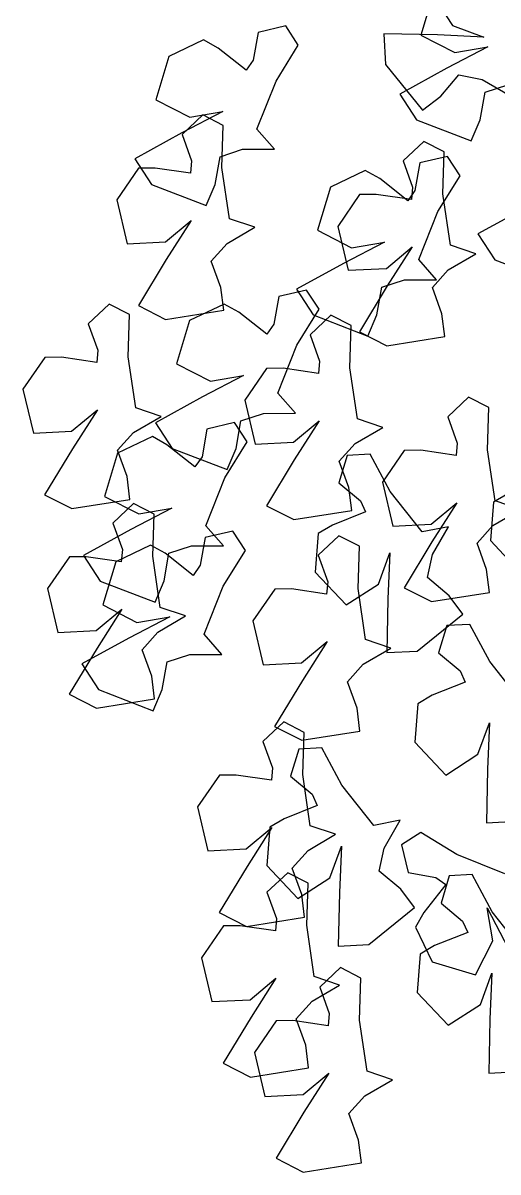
# Model space of a CAD drawing. Header units: millimetres. Extents: x 441156 to 441876, y 4514765 to 4515211.
# Drawn here: x 441573.07 to 441573.862, y 4514834.794 to 4514836.711 of the extents above; entities that cross this region are included whole.
import ezdxf

# ---------------------------------------------------------------- set-up
doc = ezdxf.new("R2010")
doc.units = ezdxf.units.MM
doc.layers.add('01_piscinas', color=254, linetype='Continuous')

msp = doc.modelspace()

# ---------------------------------------------------------------- linework, layer by layer
at = {"layer": '01_piscinas'}
for p, q in [((441573.75474933, 4514836.76305686, 0.00000053), (441573.73307171, 4514836.69099932, 0.00000053)), ((441573.75102403, 4514836.76087072, 0.00000053), (441573.78569144, 4514836.70710219, 0.00000053)), ((441573.78569144, 4514836.70710219, 0.00000053), (441573.83804513, 4514836.68780865, 0.00000053)), ((441573.46167406, 4514836.69540465, 0.00000053), (441573.45353255, 4514836.64930944, 0.00000053)), ((441573.50794498, 4514836.70620369, 0.00000053), (441573.46167406, 4514836.69540465, 0.00000053)), ((441573.52875055, 4514836.67417579, 0.00000053), (441573.50794498, 4514836.70620369, 0.00000053)), ((441573.67140084, 4514836.69315222, 0.00000053), (441573.67408295, 4514836.64211224, 0.00000053)), ((441573.76113441, 4514836.69126299, 0.00000053), (441573.67140084, 4514836.69315222, 0.00000053)), ((441573.73307171, 4514836.69099932, 0.00000053), (441573.78997883, 4514836.66176811, 0.00000053)), ((441573.83804513, 4514836.68780865, 0.00000053), (441573.76113441, 4514836.69126299, 0.00000053)), ((441573.37073911, 4514836.68290432, 0.00000053), (441573.31272765, 4514836.65520736, 0.00000053)), ((441573.39498284, 4514836.66924075, 0.00000053), (441573.37073911, 4514836.68290432, 0.00000053)), ((441573.44160332, 4514836.63244485, 0.00000053), (441573.39498284, 4514836.66924075, 0.00000053)), ((441573.49169766, 4514836.61421544, 0.00000053), (441573.52875055, 4514836.67417579, 0.00000053)), ((441573.84496522, 4514836.67123626, 0.00000053), (441573.77663141, 4514836.63577245, 0.00000053)), ((441573.78997883, 4514836.66176811, 0.00000053), (441573.84496522, 4514836.67123626, 0.00000053)), ((441573.31272765, 4514836.65520736, 0.00000053), (441573.29105003, 4514836.58314982, 0.00000053)), ((441573.45353255, 4514836.64930944, 0.00000053), (441573.44160332, 4514836.63244485, 0.00000053)), ((441573.67408295, 4514836.64211224, 0.00000053), (441573.7357371, 4514836.56595396, 0.00000053)), ((441573.77663141, 4514836.63577245, 0.00000053), (441573.69797525, 4514836.59254178, 0.00000053)), ((441573.45985067, 4514836.53415554, 0.00000053), (441573.49169766, 4514836.61421544, 0.00000053)), ((441573.76636661, 4514836.58902582, 0.00000053), (441573.79646497, 4514836.62487468, 0.00000053)), ((441573.79646497, 4514836.62487468, 0.00000053), (441573.83518591, 4514836.61675901, 0.00000053)), ((441573.83518591, 4514836.61675901, 0.00000053), (441573.88146712, 4514836.59023281, 0.00000053)), ((441573.69797525, 4514836.59254178, 0.00000053), (441573.72581801, 4514836.54968092, 0.00000053)), ((441573.83228122, 4514836.54984856, 0.00000053), (441573.84042273, 4514836.59594377, 0.00000053)), ((441573.84042273, 4514836.59594377, 0.00000053), (441573.87801388, 4514836.60827586, 0.00000053)), ((441573.29105003, 4514836.58314982, 0.00000053), (441573.34795715, 4514836.55391861, 0.00000053)), ((441573.7357371, 4514836.56595396, 0.00000053), (441573.76636661, 4514836.58902582, 0.00000053)), ((441573.40294354, 4514836.56338676, 0.00000053), (441573.33460974, 4514836.52792295, 0.00000053)), ((441573.36951873, 4514836.55769711, 0.00000053), (441573.33484646, 4514836.52520941, 0.00000053)), ((441573.34795715, 4514836.55391861, 0.00000053), (441573.40294354, 4514836.56338676, 0.00000053)), ((441573.40355083, 4514836.54036293, 0.00000053), (441573.36951873, 4514836.55769711, 0.00000053)), ((441573.40144226, 4514836.46990929, 0.00000053), (441573.40355083, 4514836.54036293, 0.00000053)), ((441573.48933601, 4514836.5005946, 0.00000053), (441573.45985067, 4514836.53415554, 0.00000053)), ((441573.72581801, 4514836.54968092, 0.00000053), (441573.81729122, 4514836.51455299, 0.00000053)), ((441573.81729122, 4514836.51455299, 0.00000053), (441573.83228122, 4514836.54984856, 0.00000053)), ((441573.33460974, 4514836.52792295, 0.00000053), (441573.25595358, 4514836.48469228, 0.00000053)), ((441573.33484646, 4514836.52520941, 0.00000053), (441573.3508433, 4514836.48121904, 0.00000053)), ((441573.39840106, 4514836.48809427, 0.00000053), (441573.43599221, 4514836.50042635, 0.00000053)), ((441573.43599221, 4514836.50042635, 0.00000053), (441573.48933601, 4514836.5005946, 0.00000053)), ((441573.73815359, 4514836.51368919, 0.00000053), (441573.70348132, 4514836.4812015, 0.00000053)), ((441573.7721857, 4514836.49635501, 0.00000053), (441573.73815359, 4514836.51368919, 0.00000053)), ((441573.77007712, 4514836.42590138, 0.00000053), (441573.7721857, 4514836.49635501, 0.00000053)), ((441573.25595358, 4514836.48469228, 0.00000053), (441573.28379634, 4514836.44183142, 0.00000053)), ((441573.3508433, 4514836.48121904, 0.00000053), (441573.34894459, 4514836.46064925, 0.00000053)), ((441573.39025955, 4514836.44199906, 0.00000053), (441573.39840106, 4514836.48809427, 0.00000053)), ((441573.70348132, 4514836.4812015, 0.00000053), (441573.71947817, 4514836.43721112, 0.00000053)), ((441573.73141167, 4514836.47763678, 0.00000053), (441573.72327016, 4514836.43154158, 0.00000053)), ((441573.77768259, 4514836.48843582, 0.00000053), (441573.73141167, 4514836.47763678, 0.00000053)), ((441573.79848817, 4514836.45640793, 0.00000053), (441573.77768259, 4514836.48843582, 0.00000053)), ((441573.26234464, 4514836.46891633, 0.00000053), (441573.22595373, 4514836.41592433, 0.00000053)), ((441573.29017212, 4514836.4692052, 0.00000053), (441573.26234464, 4514836.46891633, 0.00000053)), ((441573.34894459, 4514836.46064925, 0.00000053), (441573.29017212, 4514836.4692052, 0.00000053)), ((441573.41389191, 4514836.3846519, 0.00000053), (441573.40144226, 4514836.46990929, 0.00000053)), ((441573.64047672, 4514836.46513645, 0.00000053), (441573.58246526, 4514836.4374395, 0.00000053)), ((441573.66472045, 4514836.45147288, 0.00000053), (441573.64047672, 4514836.46513645, 0.00000053)), ((441573.28379634, 4514836.44183142, 0.00000053), (441573.37526954, 4514836.40670349, 0.00000053)), ((441573.37526954, 4514836.40670349, 0.00000053), (441573.39025955, 4514836.44199906, 0.00000053)), ((441573.71134093, 4514836.41467698, 0.00000053), (441573.66472045, 4514836.45147288, 0.00000053)), ((441573.76143527, 4514836.39644757, 0.00000053), (441573.79848817, 4514836.45640793, 0.00000053)), ((441573.58246526, 4514836.4374395, 0.00000053), (441573.56078764, 4514836.36538196, 0.00000053)), ((441573.63097951, 4514836.42490842, 0.00000053), (441573.59458859, 4514836.37191642, 0.00000053)), ((441573.65880698, 4514836.42519728, 0.00000053), (441573.63097951, 4514836.42490842, 0.00000053)), ((441573.71757945, 4514836.41664134, 0.00000053), (441573.65880698, 4514836.42519728, 0.00000053)), ((441573.72327016, 4514836.43154158, 0.00000053), (441573.71134093, 4514836.41467698, 0.00000053)), ((441573.71947817, 4514836.43721112, 0.00000053), (441573.71757945, 4514836.41664134, 0.00000053)), ((441573.78252677, 4514836.34064398, 0.00000053), (441573.77007712, 4514836.42590138, 0.00000053)), ((441573.22595373, 4514836.41592433, 0.00000053), (441573.24320913, 4514836.34268187, 0.00000053)), ((441573.90705868, 4514836.4024059, 0.00000053), (441573.82840252, 4514836.35917522, 0.00000053)), ((441573.30710775, 4514836.34582045, 0.00000053), (441573.34999328, 4514836.38151331, 0.00000053)), ((441573.34999328, 4514836.38151331, 0.00000053), (441573.30854638, 4514836.31663384, 0.00000053)), ((441573.45620744, 4514836.37032994, 0.00000053), (441573.41389191, 4514836.3846519, 0.00000053)), ((441573.72958828, 4514836.31638768, 0.00000053), (441573.76143527, 4514836.39644757, 0.00000053)), ((441573.41009447, 4514836.34351233, 0.00000053), (441573.45620744, 4514836.37032994, 0.00000053)), ((441573.56078764, 4514836.36538196, 0.00000053), (441573.61769477, 4514836.33615074, 0.00000053)), ((441573.59458859, 4514836.37191642, 0.00000053), (441573.61184399, 4514836.29867395, 0.00000053)), ((441573.24320913, 4514836.34268187, 0.00000053), (441573.30710775, 4514836.34582045, 0.00000053)), ((441573.38370562, 4514836.31403685, 0.00000053), (441573.41009447, 4514836.34351233, 0.00000053)), ((441573.67268116, 4514836.34561889, 0.00000053), (441573.60434735, 4514836.31015508, 0.00000053)), ((441573.61769477, 4514836.33615074, 0.00000053), (441573.67268116, 4514836.34561889, 0.00000053)), ((441573.82840252, 4514836.35917522, 0.00000053), (441573.85624528, 4514836.31631437, 0.00000053)), ((441573.67574261, 4514836.30181254, 0.00000053), (441573.71862815, 4514836.33750539, 0.00000053)), ((441573.71862815, 4514836.33750539, 0.00000053), (441573.67718124, 4514836.27262593, 0.00000053)), ((441573.77872933, 4514836.29950441, 0.00000053), (441573.8248423, 4514836.32632202, 0.00000053)), ((441573.8248423, 4514836.32632202, 0.00000053), (441573.78252677, 4514836.34064398, 0.00000053)), ((441573.30854638, 4514836.31663384, 0.00000053), (441573.26204348, 4514836.2398669, 0.00000053)), ((441573.39970247, 4514836.27004648, 0.00000053), (441573.38370562, 4514836.31403685, 0.00000053)), ((441573.60434735, 4514836.31015508, 0.00000053), (441573.52569119, 4514836.26692441, 0.00000053)), ((441573.75907362, 4514836.28282673, 0.00000053), (441573.72958828, 4514836.31638768, 0.00000053)), ((441573.85624528, 4514836.31631437, 0.00000053), (441573.94771849, 4514836.28118644, 0.00000053)), ((441573.61184399, 4514836.29867395, 0.00000053), (441573.67574261, 4514836.30181254, 0.00000053)), ((441573.75234049, 4514836.27002894, 0.00000053), (441573.77872933, 4514836.29950441, 0.00000053)), ((441573.40436853, 4514836.23198461, 0.00000053), (441573.39970247, 4514836.27004648, 0.00000053)), ((441573.54257313, 4514836.26564254, 0.00000053), (441573.49630222, 4514836.2548435, 0.00000053)), ((441573.52569119, 4514836.26692441, 0.00000053), (441573.55353395, 4514836.22406355, 0.00000053)), ((441573.56337871, 4514836.23361464, 0.00000053), (441573.54257313, 4514836.26564254, 0.00000053)), ((441573.67718124, 4514836.27262593, 0.00000053), (441573.63067834, 4514836.19585899, 0.00000053)), ((441573.65999716, 4514836.22423119, 0.00000053), (441573.66813867, 4514836.2703264, 0.00000053)), ((441573.66813867, 4514836.2703264, 0.00000053), (441573.70572982, 4514836.28265849, 0.00000053)), ((441573.70572982, 4514836.28265849, 0.00000053), (441573.75907362, 4514836.28282673, 0.00000053)), ((441573.76833733, 4514836.22603856, 0.00000053), (441573.75234049, 4514836.27002894, 0.00000053)), ((441573.49630222, 4514836.2548435, 0.00000053), (441573.4881607, 4514836.20874829, 0.00000053)), ((441573.2132302, 4514836.24200924, 0.00000053), (441573.17855793, 4514836.20952155, 0.00000053)), ((441573.24726231, 4514836.22467506, 0.00000053), (441573.2132302, 4514836.24200924, 0.00000053)), ((441573.26204348, 4514836.2398669, 0.00000053), (441573.30758645, 4514836.21666969, 0.00000053)), ((441573.30758645, 4514836.21666969, 0.00000053), (441573.40436853, 4514836.23198461, 0.00000053)), ((441573.40536726, 4514836.24234317, 0.00000053), (441573.34735581, 4514836.21464622, 0.00000053)), ((441573.429611, 4514836.2286796, 0.00000053), (441573.40536726, 4514836.24234317, 0.00000053)), ((441573.47623147, 4514836.1918837, 0.00000053), (441573.429611, 4514836.2286796, 0.00000053)), ((441573.52632582, 4514836.1736543, 0.00000053), (441573.56337871, 4514836.23361464, 0.00000053)), ((441573.17855793, 4514836.20952155, 0.00000053), (441573.19455478, 4514836.16553117, 0.00000053)), ((441573.24515373, 4514836.15422143, 0.00000053), (441573.24726231, 4514836.22467506, 0.00000053)), ((441573.34735581, 4514836.21464622, 0.00000053), (441573.32567819, 4514836.14258867, 0.00000053)), ((441573.4881607, 4514836.20874829, 0.00000053), (441573.47623147, 4514836.1918837, 0.00000053)), ((441573.58300637, 4514836.22368165, 0.00000053), (441573.5483341, 4514836.19119395, 0.00000053)), ((441573.55353395, 4514836.22406355, 0.00000053), (441573.64500716, 4514836.18893562, 0.00000053)), ((441573.61703848, 4514836.20634747, 0.00000053), (441573.58300637, 4514836.22368165, 0.00000053)), ((441573.64500716, 4514836.18893562, 0.00000053), (441573.65999716, 4514836.22423119, 0.00000053)), ((441573.77300339, 4514836.1879767, 0.00000053), (441573.76833733, 4514836.22603856, 0.00000053)), ((441573.5483341, 4514836.19119395, 0.00000053), (441573.56433095, 4514836.14720357, 0.00000053)), ((441573.6149299, 4514836.13589383, 0.00000053), (441573.61703848, 4514836.20634747, 0.00000053)), ((441573.63067834, 4514836.19585899, 0.00000053), (441573.67622131, 4514836.17266178, 0.00000053)), ((441573.49447883, 4514836.0935944, 0.00000053), (441573.52632582, 4514836.1736543, 0.00000053)), ((441573.67622131, 4514836.17266178, 0.00000053), (441573.77300339, 4514836.1879767, 0.00000053)), ((441573.10605612, 4514836.15322847, 0.00000053), (441573.0696652, 4514836.10023647, 0.00000053)), ((441573.13388359, 4514836.15351733, 0.00000053), (441573.10605612, 4514836.15322847, 0.00000053)), ((441573.19265606, 4514836.14496139, 0.00000053), (441573.13388359, 4514836.15351733, 0.00000053)), ((441573.19455478, 4514836.16553117, 0.00000053), (441573.19265606, 4514836.14496139, 0.00000053)), ((441573.25760338, 4514836.06896403, 0.00000053), (441573.24515373, 4514836.15422143, 0.00000053)), ((441573.32567819, 4514836.14258867, 0.00000053), (441573.38258531, 4514836.11335746, 0.00000053)), ((441573.47583229, 4514836.13490087, 0.00000053), (441573.43944137, 4514836.08190888, 0.00000053)), ((441573.50365976, 4514836.13518974, 0.00000053), (441573.47583229, 4514836.13490087, 0.00000053)), ((441573.56243223, 4514836.12663379, 0.00000053), (441573.50365976, 4514836.13518974, 0.00000053)), ((441573.56433095, 4514836.14720357, 0.00000053), (441573.56243223, 4514836.12663379, 0.00000053)), ((441573.62737955, 4514836.05063643, 0.00000053), (441573.6149299, 4514836.13589383, 0.00000053)), ((441573.4375717, 4514836.12282561, 0.00000053), (441573.36923789, 4514836.0873618, 0.00000053)), ((441573.38258531, 4514836.11335746, 0.00000053), (441573.4375717, 4514836.12282561, 0.00000053)), ((441573.0696652, 4514836.10023647, 0.00000053), (441573.0869206, 4514836.026994, 0.00000053)), ((441573.52396417, 4514836.06003345, 0.00000053), (441573.49447883, 4514836.0935944, 0.00000053)), ((441573.36923789, 4514836.0873618, 0.00000053), (441573.29058173, 4514836.04413113, 0.00000053)), ((441573.43944137, 4514836.08190888, 0.00000053), (441573.45669677, 4514836.00866641, 0.00000053)), ((441573.81264298, 4514836.08679392, 0.00000053), (441573.77797071, 4514836.05430622, 0.00000053)), ((441573.84667509, 4514836.06945974, 0.00000053), (441573.81264298, 4514836.08679392, 0.00000053)), ((441573.15081922, 4514836.03013259, 0.00000053), (441573.19370476, 4514836.06582544, 0.00000053)), ((441573.19370476, 4514836.06582544, 0.00000053), (441573.15225785, 4514836.00094598, 0.00000053)), ((441573.29991891, 4514836.05464207, 0.00000053), (441573.25760338, 4514836.06896403, 0.00000053)), ((441573.43302922, 4514836.04753312, 0.00000053), (441573.47062037, 4514836.05986521, 0.00000053)), ((441573.47062037, 4514836.05986521, 0.00000053), (441573.52396417, 4514836.06003345, 0.00000053)), ((441573.84456651, 4514835.99900611, 0.00000053), (441573.84667509, 4514836.06945974, 0.00000053)), ((441573.25380594, 4514836.02782447, 0.00000053), (441573.29991891, 4514836.05464207, 0.00000053)), ((441573.29058173, 4514836.04413113, 0.00000053), (441573.31842449, 4514836.00127027, 0.00000053)), ((441573.42260265, 4514836.04451839, 0.00000053), (441573.37633174, 4514836.03371935, 0.00000053)), ((441573.44340823, 4514836.01249049, 0.00000053), (441573.42260265, 4514836.04451839, 0.00000053)), ((441573.4248877, 4514836.00143791, 0.00000053), (441573.43302922, 4514836.04753312, 0.00000053)), ((441573.52059539, 4514836.01180499, 0.00000053), (441573.56348093, 4514836.04749785, 0.00000053)), ((441573.56348093, 4514836.04749785, 0.00000053), (441573.52203402, 4514835.98261838, 0.00000053)), ((441573.62358211, 4514836.00949687, 0.00000053), (441573.66969508, 4514836.03631447, 0.00000053)), ((441573.66969508, 4514836.03631447, 0.00000053), (441573.62737955, 4514836.05063643, 0.00000053)), ((441573.77797071, 4514836.05430622, 0.00000053), (441573.79396756, 4514836.01031585, 0.00000053)), ((441573.0869206, 4514836.026994, 0.00000053), (441573.15081922, 4514836.03013259, 0.00000053)), ((441573.28539679, 4514836.02121902, 0.00000053), (441573.22738533, 4514835.99352207, 0.00000053)), ((441573.2274171, 4514835.99834899, 0.00000053), (441573.25380594, 4514836.02782447, 0.00000053)), ((441573.30964052, 4514836.00755545, 0.00000053), (441573.28539679, 4514836.02121902, 0.00000053)), ((441573.37633174, 4514836.03371935, 0.00000053), (441573.36819023, 4514835.98762415, 0.00000053)), ((441573.15225785, 4514836.00094598, 0.00000053), (441573.10575495, 4514835.92417904, 0.00000053)), ((441573.24341394, 4514835.95435861, 0.00000053), (441573.2274171, 4514835.99834899, 0.00000053)), ((441573.356261, 4514835.97075955, 0.00000053), (441573.30964052, 4514836.00755545, 0.00000053)), ((441573.31842449, 4514836.00127027, 0.00000053), (441573.4098977, 4514835.96614234, 0.00000053)), ((441573.40635534, 4514835.95253015, 0.00000053), (441573.44340823, 4514836.01249049, 0.00000053)), ((441573.4098977, 4514835.96614234, 0.00000053), (441573.4248877, 4514836.00143791, 0.00000053)), ((441573.45669677, 4514836.00866641, 0.00000053), (441573.52059539, 4514836.01180499, 0.00000053)), ((441573.59719327, 4514835.98002139, 0.00000053), (441573.62358211, 4514836.00949687, 0.00000053)), ((441573.70546889, 4514835.99801315, 0.00000053), (441573.66907798, 4514835.94502115, 0.00000053)), ((441573.73329637, 4514835.99830201, 0.00000053), (441573.70546889, 4514835.99801315, 0.00000053)), ((441573.79206884, 4514835.98974607, 0.00000053), (441573.73329637, 4514835.99830201, 0.00000053)), ((441573.79396756, 4514836.01031585, 0.00000053), (441573.79206884, 4514835.98974607, 0.00000053)), ((441573.85701616, 4514835.91374871, 0.00000053), (441573.84456651, 4514835.99900611, 0.00000053)), ((441573.22738533, 4514835.99352207, 0.00000053), (441573.20570771, 4514835.92146453, 0.00000053)), ((441573.36819023, 4514835.98762415, 0.00000053), (441573.356261, 4514835.97075955, 0.00000053)), ((441573.52203402, 4514835.98261838, 0.00000053), (441573.47553112, 4514835.90585144, 0.00000053)), ((441573.61036841, 4514835.98971789, 0.00000053), (441573.5965852, 4514835.94424658, 0.00000053)), ((441573.61319011, 4514835.93603102, 0.00000053), (441573.59719327, 4514835.98002139, 0.00000053)), ((441573.64850817, 4514835.9917221, 0.00000053), (441573.61036841, 4514835.98971789, 0.00000053)), ((441573.68190891, 4514835.92965318, 0.00000053), (441573.64850817, 4514835.9917221, 0.00000053)), ((441573.24808, 4514835.91629675, 0.00000053), (441573.24341394, 4514835.95435861, 0.00000053)), ((441573.37450835, 4514835.87247025, 0.00000053), (441573.40635534, 4514835.95253015, 0.00000053)), ((441573.5965852, 4514835.94424658, 0.00000053), (441573.63243406, 4514835.91414822, 0.00000053)), ((441573.66907798, 4514835.94502115, 0.00000053), (441573.68633338, 4514835.87177868, 0.00000053)), ((441573.10575495, 4514835.92417904, 0.00000053), (441573.15129792, 4514835.90098183, 0.00000053)), ((441573.20570771, 4514835.92146453, 0.00000053), (441573.26261483, 4514835.89223331, 0.00000053)), ((441573.61785617, 4514835.89796915, 0.00000053), (441573.61319011, 4514835.93603102, 0.00000053)), ((441573.73531932, 4514835.86204293, 0.00000053), (441573.68190891, 4514835.92965318, 0.00000053)), ((441573.87804271, 4514835.92580307, 0.00000053), (441573.85408784, 4514835.91163916, 0.00000053)), ((441573.15129792, 4514835.90098183, 0.00000053), (441573.24808, 4514835.91629675, 0.00000053)), ((441573.25412912, 4514835.9092704, 0.00000053), (441573.21945685, 4514835.87678271, 0.00000053)), ((441573.31760122, 4514835.90170147, 0.00000053), (441573.24926742, 4514835.86623765, 0.00000053)), ((441573.28816123, 4514835.89193622, 0.00000053), (441573.25412912, 4514835.9092704, 0.00000053)), ((441573.26261483, 4514835.89223331, 0.00000053), (441573.31760122, 4514835.90170147, 0.00000053)), ((441573.47553112, 4514835.90585144, 0.00000053), (441573.52107409, 4514835.88265423, 0.00000053)), ((441573.63243406, 4514835.91414822, 0.00000053), (441573.64107461, 4514835.89538491, 0.00000053)), ((441573.750232, 4514835.87491727, 0.00000053), (441573.79311754, 4514835.91061012, 0.00000053)), ((441573.79311754, 4514835.91061012, 0.00000053), (441573.75167063, 4514835.84573065, 0.00000053)), ((441573.85408784, 4514835.91163916, 0.00000053), (441573.84906838, 4514835.84755129, 0.00000053)), ((441573.89933169, 4514835.89942675, 0.00000053), (441573.85701616, 4514835.91374871, 0.00000053)), ((441573.28605265, 4514835.82148259, 0.00000053), (441573.28816123, 4514835.89193622, 0.00000053)), ((441573.52107409, 4514835.88265423, 0.00000053), (441573.61785617, 4514835.89796915, 0.00000053)), ((441573.64107461, 4514835.89538491, 0.00000053), (441573.58589819, 4514835.87340834, 0.00000053)), ((441573.85321872, 4514835.87260914, 0.00000053), (441573.89933169, 4514835.89942675, 0.00000053)), ((441573.24926742, 4514835.86623765, 0.00000053), (441573.17061126, 4514835.82300698, 0.00000053)), ((441573.21945685, 4514835.87678271, 0.00000053), (441573.2354537, 4514835.83279233, 0.00000053)), ((441573.41966228, 4514835.86336352, 0.00000053), (441573.37339136, 4514835.85256449, 0.00000053)), ((441573.40399369, 4514835.8389093, 0.00000053), (441573.37450835, 4514835.87247025, 0.00000053)), ((441573.44046785, 4514835.83133563, 0.00000053), (441573.41966228, 4514835.86336352, 0.00000053)), ((441573.58589819, 4514835.87340834, 0.00000053), (441573.56194332, 4514835.85924444, 0.00000053)), ((441573.68633338, 4514835.87177868, 0.00000053), (441573.750232, 4514835.87491727, 0.00000053)), ((441573.77912663, 4514835.87079751, 0.00000053), (441573.73531932, 4514835.86204293, 0.00000053)), ((441573.75260043, 4514835.8245163, 0.00000053), (441573.77912663, 4514835.87079751, 0.00000053)), ((441573.82682987, 4514835.84313367, 0.00000053), (441573.85321872, 4514835.87260914, 0.00000053)), ((441573.37339136, 4514835.85256449, 0.00000053), (441573.36524985, 4514835.80646928, 0.00000053)), ((441573.56194332, 4514835.85924444, 0.00000053), (441573.55692386, 4514835.79515657, 0.00000053)), ((441573.59661268, 4514835.8555467, 0.00000053), (441573.56194041, 4514835.82305901, 0.00000053)), ((441573.63064479, 4514835.83821252, 0.00000053), (441573.59661268, 4514835.8555467, 0.00000053)), ((441573.75167063, 4514835.84573065, 0.00000053), (441573.70516773, 4514835.76896372, 0.00000053)), ((441573.84906838, 4514835.84755129, 0.00000053), (441573.90063323, 4514835.79274915, 0.00000053)), ((441573.28245641, 4514835.84006416, 0.00000053), (441573.22444495, 4514835.8123672, 0.00000053)), ((441573.2354537, 4514835.83279233, 0.00000053), (441573.23355498, 4514835.81222255, 0.00000053)), ((441573.30670014, 4514835.82640059, 0.00000053), (441573.28245641, 4514835.84006416, 0.00000053)), ((441573.30491722, 4514835.78031376, 0.00000053), (441573.31305874, 4514835.82640897, 0.00000053)), ((441573.35332062, 4514835.78960469, 0.00000053), (441573.30670014, 4514835.82640059, 0.00000053)), ((441573.31305874, 4514835.82640897, 0.00000053), (441573.35064989, 4514835.83874106, 0.00000053)), ((441573.35064989, 4514835.83874106, 0.00000053), (441573.40399369, 4514835.8389093, 0.00000053)), ((441573.40341496, 4514835.77137528, 0.00000053), (441573.44046785, 4514835.83133563, 0.00000053)), ((441573.62853621, 4514835.76775889, 0.00000053), (441573.63064479, 4514835.83821252, 0.00000053)), ((441573.66225725, 4514835.77502183, 0.00000053), (441573.68155078, 4514835.82737552, 0.00000053)), ((441573.68155078, 4514835.82737552, 0.00000053), (441573.67809644, 4514835.7504648, 0.00000053)), ((441573.84282672, 4514835.79914329, 0.00000053), (441573.82682987, 4514835.84313367, 0.00000053)), ((441573.14695504, 4514835.82048963, 0.00000053), (441573.11056412, 4514835.76749763, 0.00000053)), ((441573.17478251, 4514835.82077849, 0.00000053), (441573.14695504, 4514835.82048963, 0.00000053)), ((441573.17061126, 4514835.82300698, 0.00000053), (441573.19845401, 4514835.78014612, 0.00000053)), ((441573.23355498, 4514835.81222255, 0.00000053), (441573.17478251, 4514835.82077849, 0.00000053)), ((441573.22444495, 4514835.8123672, 0.00000053), (441573.20276733, 4514835.74030966, 0.00000053)), ((441573.2985023, 4514835.73622519, 0.00000053), (441573.28605265, 4514835.82148259, 0.00000053)), ((441573.36524985, 4514835.80646928, 0.00000053), (441573.35332062, 4514835.78960469, 0.00000053)), ((441573.56194041, 4514835.82305901, 0.00000053), (441573.57793726, 4514835.77906863, 0.00000053)), ((441573.74448475, 4514835.78579537, 0.00000053), (441573.75260043, 4514835.8245163, 0.00000053)), ((441573.55692386, 4514835.79515657, 0.00000053), (441573.60848871, 4514835.74035443, 0.00000053)), ((441573.84749278, 4514835.76108143, 0.00000053), (441573.84282672, 4514835.79914329, 0.00000053)), ((441573.11056412, 4514835.76749763, 0.00000053), (441573.12781952, 4514835.69425516, 0.00000053)), ((441573.19845401, 4514835.78014612, 0.00000053), (441573.28992722, 4514835.74501819, 0.00000053)), ((441573.28992722, 4514835.74501819, 0.00000053), (441573.30491722, 4514835.78031376, 0.00000053)), ((441573.37156797, 4514835.69131539, 0.00000053), (441573.40341496, 4514835.77137528, 0.00000053)), ((441573.57793726, 4514835.77906863, 0.00000053), (441573.57603854, 4514835.75849885, 0.00000053)), ((441573.60848871, 4514835.74035443, 0.00000053), (441573.66225725, 4514835.77502183, 0.00000053)), ((441573.64098586, 4514835.68250149, 0.00000053), (441573.62853621, 4514835.76775889, 0.00000053)), ((441573.70516773, 4514835.76896372, 0.00000053), (441573.7507107, 4514835.7457665, 0.00000053)), ((441573.78033362, 4514835.75569701, 0.00000053), (441573.74448475, 4514835.78579537, 0.00000053)), ((441573.48943859, 4514835.76676593, 0.00000053), (441573.45304768, 4514835.71377393, 0.00000053)), ((441573.51726607, 4514835.76705479, 0.00000053), (441573.48943859, 4514835.76676593, 0.00000053)), ((441573.57603854, 4514835.75849885, 0.00000053), (441573.51726607, 4514835.76705479, 0.00000053)), ((441573.67809644, 4514835.7504648, 0.00000053), (441573.67620722, 4514835.66073123, 0.00000053)), ((441573.7507107, 4514835.7457665, 0.00000053), (441573.84749278, 4514835.76108143, 0.00000053)), ((441573.80340548, 4514835.7250675, 0.00000053), (441573.78033362, 4514835.75569701, 0.00000053)), ((441573.19171814, 4514835.69739375, 0.00000053), (441573.23460368, 4514835.7330866, 0.00000053)), ((441573.23460368, 4514835.7330866, 0.00000053), (441573.19315677, 4514835.66820714, 0.00000053)), ((441573.20276733, 4514835.74030966, 0.00000053), (441573.25967446, 4514835.71107845, 0.00000053)), ((441573.34081783, 4514835.72190323, 0.00000053), (441573.2985023, 4514835.73622519, 0.00000053)), ((441573.31466085, 4514835.7205466, 0.00000053), (441573.24632704, 4514835.68508279, 0.00000053)), ((441573.25967446, 4514835.71107845, 0.00000053), (441573.31466085, 4514835.7205466, 0.00000053)), ((441573.29470486, 4514835.69508562, 0.00000053), (441573.34081783, 4514835.72190323, 0.00000053)), ((441573.45304768, 4514835.71377393, 0.00000053), (441573.47030308, 4514835.64053146, 0.00000053)), ((441573.72724719, 4514835.66341334, 0.00000053), (441573.80340548, 4514835.7250675, 0.00000053)), ((441573.12781952, 4514835.69425516, 0.00000053), (441573.19171814, 4514835.69739375, 0.00000053)), ((441573.26831602, 4514835.66561015, 0.00000053), (441573.29470486, 4514835.69508562, 0.00000053)), ((441573.40105331, 4514835.65775444, 0.00000053), (441573.37156797, 4514835.69131539, 0.00000053)), ((441573.77652811, 4514835.7058183, 0.00000053), (441573.76274489, 4514835.660347, 0.00000053)), ((441573.81466787, 4514835.70782252, 0.00000053), (441573.77652811, 4514835.7058183, 0.00000053)), ((441573.84806861, 4514835.64575359, 0.00000053), (441573.81466787, 4514835.70782252, 0.00000053)), ((441573.24632704, 4514835.68508279, 0.00000053), (441573.16767088, 4514835.64185212, 0.00000053)), ((441573.5342017, 4514835.64367005, 0.00000053), (441573.57708724, 4514835.6793629, 0.00000053)), ((441573.57708724, 4514835.6793629, 0.00000053), (441573.53564033, 4514835.61448344, 0.00000053)), ((441573.68330139, 4514835.66817953, 0.00000053), (441573.64098586, 4514835.68250149, 0.00000053)), ((441573.19315677, 4514835.66820714, 0.00000053), (441573.14665387, 4514835.5914402, 0.00000053)), ((441573.28431286, 4514835.62161977, 0.00000053), (441573.26831602, 4514835.66561015, 0.00000053)), ((441573.31011836, 4514835.64525411, 0.00000053), (441573.34770951, 4514835.6575862, 0.00000053)), ((441573.34770951, 4514835.6575862, 0.00000053), (441573.40105331, 4514835.65775444, 0.00000053)), ((441573.63718842, 4514835.64136192, 0.00000053), (441573.68330139, 4514835.66817953, 0.00000053)), ((441573.67620722, 4514835.66073123, 0.00000053), (441573.72724719, 4514835.66341334, 0.00000053)), ((441573.76274489, 4514835.660347, 0.00000053), (441573.79859375, 4514835.63024864, 0.00000053)), ((441573.16767088, 4514835.64185212, 0.00000053), (441573.19551364, 4514835.59899126, 0.00000053)), ((441573.30197685, 4514835.5991589, 0.00000053), (441573.31011836, 4514835.64525411, 0.00000053)), ((441573.47030308, 4514835.64053146, 0.00000053), (441573.5342017, 4514835.64367005, 0.00000053)), ((441573.61079957, 4514835.61188645, 0.00000053), (441573.63718842, 4514835.64136192, 0.00000053)), ((441573.90147901, 4514835.57814334, 0.00000053), (441573.84806861, 4514835.64575359, 0.00000053)), ((441573.28897893, 4514835.58355791, 0.00000053), (441573.28431286, 4514835.62161977, 0.00000053)), ((441573.53564033, 4514835.61448344, 0.00000053), (441573.48913743, 4514835.5377165, 0.00000053)), ((441573.79859375, 4514835.63024864, 0.00000053), (441573.80723431, 4514835.61148532, 0.00000053)), ((441573.19551364, 4514835.59899126, 0.00000053), (441573.28698684, 4514835.56386333, 0.00000053)), ((441573.28698684, 4514835.56386333, 0.00000053), (441573.30197685, 4514835.5991589, 0.00000053)), ((441573.62679642, 4514835.56789607, 0.00000053), (441573.61079957, 4514835.61188645, 0.00000053)), ((441573.80723431, 4514835.61148532, 0.00000053), (441573.75205788, 4514835.58950876, 0.00000053)), ((441573.14665387, 4514835.5914402, 0.00000053), (441573.19219684, 4514835.56824299, 0.00000053)), ((441573.19219684, 4514835.56824299, 0.00000053), (441573.28897893, 4514835.58355791, 0.00000053)), ((441573.75205788, 4514835.58950876, 0.00000053), (441573.72810302, 4514835.57534485, 0.00000053)), ((441573.63146248, 4514835.52983421, 0.00000053), (441573.62679642, 4514835.56789607, 0.00000053)), ((441573.72810302, 4514835.57534485, 0.00000053), (441573.72308356, 4514835.51125698, 0.00000053)), ((441573.50439856, 4514835.54504734, 0.00000053), (441573.46972629, 4514835.51255964, 0.00000053)), ((441573.48913743, 4514835.5377165, 0.00000053), (441573.5346804, 4514835.51451929, 0.00000053)), ((441573.53843067, 4514835.52771316, 0.00000053), (441573.50439856, 4514835.54504734, 0.00000053)), ((441573.82841694, 4514835.49112225, 0.00000053), (441573.84771048, 4514835.54347593, 0.00000053)), ((441573.84771048, 4514835.54347593, 0.00000053), (441573.84425614, 4514835.46656522, 0.00000053)), ((441573.5346804, 4514835.51451929, 0.00000053), (441573.63146248, 4514835.52983421, 0.00000053)), ((441573.53632209, 4514835.45725952, 0.00000053), (441573.53843067, 4514835.52771316, 0.00000053)), ((441573.46972629, 4514835.51255964, 0.00000053), (441573.48572314, 4514835.46856926, 0.00000053)), ((441573.52963358, 4514835.49989192, 0.00000053), (441573.51585036, 4514835.45442061, 0.00000053)), ((441573.56777334, 4514835.50189613, 0.00000053), (441573.52963358, 4514835.49989192, 0.00000053)), ((441573.60117408, 4514835.43982721, 0.00000053), (441573.56777334, 4514835.50189613, 0.00000053)), ((441573.72308356, 4514835.51125698, 0.00000053), (441573.77464841, 4514835.45645484, 0.00000053)), ((441573.77464841, 4514835.45645484, 0.00000053), (441573.82841694, 4514835.49112225, 0.00000053)), ((441573.48572314, 4514835.46856926, 0.00000053), (441573.48382442, 4514835.44799948, 0.00000053)), ((441573.84425614, 4514835.46656522, 0.00000053), (441573.84236692, 4514835.37683165, 0.00000053)), ((441573.39722447, 4514835.45626656, 0.00000053), (441573.36083356, 4514835.40327456, 0.00000053)), ((441573.42505195, 4514835.45655542, 0.00000053), (441573.39722447, 4514835.45626656, 0.00000053)), ((441573.48382442, 4514835.44799948, 0.00000053), (441573.42505195, 4514835.45655542, 0.00000053)), ((441573.51585036, 4514835.45442061, 0.00000053), (441573.55169923, 4514835.42432225, 0.00000053)), ((441573.54877174, 4514835.37200212, 0.00000053), (441573.53632209, 4514835.45725952, 0.00000053)), ((441573.55169923, 4514835.42432225, 0.00000053), (441573.56033978, 4514835.40555894, 0.00000053)), ((441573.65458449, 4514835.37221696, 0.00000053), (441573.60117408, 4514835.43982721, 0.00000053)), ((441573.36083356, 4514835.40327456, 0.00000053), (441573.37808896, 4514835.33003209, 0.00000053)), ((441573.56033978, 4514835.40555894, 0.00000053), (441573.50516336, 4514835.38358237, 0.00000053)), ((441573.44198758, 4514835.33317068, 0.00000053), (441573.48487312, 4514835.36886354, 0.00000053)), ((441573.48487312, 4514835.36886354, 0.00000053), (441573.44342621, 4514835.30398407, 0.00000053)), ((441573.48120849, 4514835.36941846, 0.00000053), (441573.47618903, 4514835.30533059, 0.00000053)), ((441573.50516336, 4514835.38358237, 0.00000053), (441573.48120849, 4514835.36941846, 0.00000053)), ((441573.59108727, 4514835.35768016, 0.00000053), (441573.54877174, 4514835.37200212, 0.00000053)), ((441573.69839179, 4514835.38097154, 0.00000053), (441573.65458449, 4514835.37221696, 0.00000053)), ((441573.67186559, 4514835.33469033, 0.00000053), (441573.69839179, 4514835.38097154, 0.00000053)), ((441573.84236692, 4514835.37683165, 0.00000053), (441573.89340689, 4514835.37951376, 0.00000053)), ((441573.5449743, 4514835.33086256, 0.00000053), (441573.59108727, 4514835.35768016, 0.00000053)), ((441573.73310121, 4514835.3607928, 0.00000053), (441573.70107332, 4514835.33998722, 0.00000053)), ((441573.79306156, 4514835.32373991, 0.00000053), (441573.73310121, 4514835.3607928, 0.00000053)), ((441573.37808896, 4514835.33003209, 0.00000053), (441573.44198758, 4514835.33317068, 0.00000053)), ((441573.51858545, 4514835.30138708, 0.00000053), (441573.5449743, 4514835.33086256, 0.00000053)), ((441573.58152242, 4514835.28519586, 0.00000053), (441573.60081595, 4514835.33754955, 0.00000053)), ((441573.60081595, 4514835.33754955, 0.00000053), (441573.59736161, 4514835.26063883, 0.00000053)), ((441573.66374992, 4514835.29596939, 0.00000053), (441573.67186559, 4514835.33469033, 0.00000053)), ((441573.70107332, 4514835.33998722, 0.00000053), (441573.71187235, 4514835.29371631, 0.00000053)), ((441573.87312146, 4514835.29189292, 0.00000053), (441573.79306156, 4514835.32373991, 0.00000053)), ((441573.44342621, 4514835.30398407, 0.00000053), (441573.39692331, 4514835.22721713, 0.00000053)), ((441573.47618903, 4514835.30533059, 0.00000053), (441573.52775388, 4514835.25052845, 0.00000053)), ((441573.51106315, 4514835.29356297, 0.00000053), (441573.47639088, 4514835.26107527, 0.00000053)), ((441573.54509526, 4514835.27622879, 0.00000053), (441573.51106315, 4514835.29356297, 0.00000053)), ((441573.5345823, 4514835.25739671, 0.00000053), (441573.51858545, 4514835.30138708, 0.00000053)), ((441573.69959878, 4514835.26587103, 0.00000053), (441573.66374992, 4514835.29596939, 0.00000053)), ((441573.71187235, 4514835.29371631, 0.00000053), (441573.75796756, 4514835.28557479, 0.00000053)), ((441573.7805413, 4514835.28834153, 0.00000053), (441573.76675808, 4514835.24287023, 0.00000053)), ((441573.81868106, 4514835.29034574, 0.00000053), (441573.7805413, 4514835.28834153, 0.00000053)), ((441573.8520818, 4514835.22827682, 0.00000053), (441573.81868106, 4514835.29034574, 0.00000053)), ((441573.52775388, 4514835.25052845, 0.00000053), (441573.58152242, 4514835.28519586, 0.00000053)), ((441573.54298668, 4514835.20577515, 0.00000053), (441573.54509526, 4514835.27622879, 0.00000053)), ((441573.77483216, 4514835.27364556, 0.00000053), (441573.73803626, 4514835.22702509, 0.00000053)), ((441573.75796756, 4514835.28557479, 0.00000053), (441573.77483216, 4514835.27364556, 0.00000053)), ((441573.47639088, 4514835.26107527, 0.00000053), (441573.49238773, 4514835.21708489, 0.00000053)), ((441573.53924836, 4514835.21933484, 0.00000053), (441573.5345823, 4514835.25739671, 0.00000053)), ((441573.59736161, 4514835.26063883, 0.00000053), (441573.59547239, 4514835.17090526, 0.00000053)), ((441573.72267064, 4514835.23524152, 0.00000053), (441573.69959878, 4514835.26587103, 0.00000053)), ((441573.64651236, 4514835.17358737, 0.00000053), (441573.72267064, 4514835.23524152, 0.00000053)), ((441573.76675808, 4514835.24287023, 0.00000053), (441573.80260694, 4514835.21277187, 0.00000053)), ((441573.84389024, 4514835.23498579, 0.00000053), (441573.87935406, 4514835.16665199, 0.00000053)), ((441573.8533584, 4514835.1799994, 0.00000053), (441573.84389024, 4514835.23498579, 0.00000053)), ((441573.39692331, 4514835.22721713, 0.00000053), (441573.44246628, 4514835.20401992, 0.00000053)), ((441573.44246628, 4514835.20401992, 0.00000053), (441573.53924836, 4514835.21933484, 0.00000053)), ((441573.49238773, 4514835.21708489, 0.00000053), (441573.49048901, 4514835.19651511, 0.00000053)), ((441573.73803626, 4514835.22702509, 0.00000053), (441573.72437268, 4514835.20278136, 0.00000053)), ((441573.80260694, 4514835.21277187, 0.00000053), (441573.8112475, 4514835.19400855, 0.00000053)), ((441573.90549221, 4514835.16066657, 0.00000053), (441573.8520818, 4514835.22827682, 0.00000053)), ((441573.40388907, 4514835.20478219, 0.00000053), (441573.36749815, 4514835.15179019, 0.00000053)), ((441573.43171654, 4514835.20507106, 0.00000053), (441573.40388907, 4514835.20478219, 0.00000053)), ((441573.49048901, 4514835.19651511, 0.00000053), (441573.43171654, 4514835.20507106, 0.00000053)), ((441573.55543633, 4514835.12051775, 0.00000053), (441573.54298668, 4514835.20577515, 0.00000053)), ((441573.72437268, 4514835.20278136, 0.00000053), (441573.75206964, 4514835.1447699, 0.00000053)), ((441573.8112475, 4514835.19400855, 0.00000053), (441573.75607107, 4514835.17203198, 0.00000053)), ((441573.59547239, 4514835.17090526, 0.00000053), (441573.64651236, 4514835.17358737, 0.00000053)), ((441573.82412718, 4514835.12309228, 0.00000053), (441573.8533584, 4514835.1799994, 0.00000053)), ((441573.73211621, 4514835.15786808, 0.00000053), (441573.72709675, 4514835.09378021, 0.00000053)), ((441573.75607107, 4514835.17203198, 0.00000053), (441573.73211621, 4514835.15786808, 0.00000053)), ((441573.36749815, 4514835.15179019, 0.00000053), (441573.38475355, 4514835.07854773, 0.00000053)), ((441573.59909414, 4514835.13520806, 0.00000053), (441573.56442187, 4514835.10272037, 0.00000053)), ((441573.63312625, 4514835.11787388, 0.00000053), (441573.59909414, 4514835.13520806, 0.00000053)), ((441573.75206964, 4514835.1447699, 0.00000053), (441573.82412718, 4514835.12309228, 0.00000053)), ((441573.44865217, 4514835.08168631, 0.00000053), (441573.49153771, 4514835.11737917, 0.00000053)), ((441573.49153771, 4514835.11737917, 0.00000053), (441573.4500908, 4514835.0524997, 0.00000053)), ((441573.59775186, 4514835.10619579, 0.00000053), (441573.55543633, 4514835.12051775, 0.00000053)), ((441573.63101767, 4514835.04742025, 0.00000053), (441573.63312625, 4514835.11787388, 0.00000053)), ((441573.83243013, 4514835.07364548, 0.00000053), (441573.85172367, 4514835.12599916, 0.00000053)), ((441573.85172367, 4514835.12599916, 0.00000053), (441573.84826933, 4514835.04908844, 0.00000053)), ((441573.55163889, 4514835.07937819, 0.00000053), (441573.59775186, 4514835.10619579, 0.00000053)), ((441573.56442187, 4514835.10272037, 0.00000053), (441573.58041872, 4514835.05872999, 0.00000053)), ((441573.38475355, 4514835.07854773, 0.00000053), (441573.44865217, 4514835.08168631, 0.00000053)), ((441573.52525005, 4514835.04990271, 0.00000053), (441573.55163889, 4514835.07937819, 0.00000053)), ((441573.72709675, 4514835.09378021, 0.00000053), (441573.7786616, 4514835.03897807, 0.00000053)), ((441573.58041872, 4514835.05872999, 0.00000053), (441573.57852, 4514835.03816021, 0.00000053)), ((441573.7786616, 4514835.03897807, 0.00000053), (441573.83243013, 4514835.07364548, 0.00000053)), ((441573.4500908, 4514835.0524997, 0.00000053), (441573.4035879, 4514834.97573276, 0.00000053)), ((441573.49192006, 4514835.04642729, 0.00000053), (441573.45552914, 4514834.99343529, 0.00000053)), ((441573.51974753, 4514835.04671615, 0.00000053), (441573.49192006, 4514835.04642729, 0.00000053)), ((441573.57852, 4514835.03816021, 0.00000053), (441573.51974753, 4514835.04671615, 0.00000053)), ((441573.54124689, 4514835.00591234, 0.00000053), (441573.52525005, 4514835.04990271, 0.00000053)), ((441573.64346732, 4514834.96216285, 0.00000053), (441573.63101767, 4514835.04742025, 0.00000053)), ((441573.84826933, 4514835.04908844, 0.00000053), (441573.84638011, 4514834.95935488, 0.00000053)), ((441573.54591295, 4514834.96785047, 0.00000053), (441573.54124689, 4514835.00591234, 0.00000053)), ((441573.45552914, 4514834.99343529, 0.00000053), (441573.47278454, 4514834.92019282, 0.00000053)), ((441573.4035879, 4514834.97573276, 0.00000053), (441573.44913087, 4514834.95253555, 0.00000053)), ((441573.44913087, 4514834.95253555, 0.00000053), (441573.54591295, 4514834.96785047, 0.00000053)), ((441573.68578285, 4514834.94784089, 0.00000053), (441573.64346732, 4514834.96216285, 0.00000053)), ((441573.84638011, 4514834.95935488, 0.00000053), (441573.89742008, 4514834.96203698, 0.00000053)), ((441573.53668316, 4514834.92333141, 0.00000053), (441573.5795687, 4514834.95902426, 0.00000053)), ((441573.5795687, 4514834.95902426, 0.00000053), (441573.53812179, 4514834.8941448, 0.00000053)), ((441573.63966988, 4514834.92102329, 0.00000053), (441573.68578285, 4514834.94784089, 0.00000053)), ((441573.47278454, 4514834.92019282, 0.00000053), (441573.53668316, 4514834.92333141, 0.00000053)), ((441573.61328104, 4514834.89154781, 0.00000053), (441573.63966988, 4514834.92102329, 0.00000053)), ((441573.53812179, 4514834.8941448, 0.00000053), (441573.49161889, 4514834.81737786, 0.00000053)), ((441573.62927788, 4514834.84755743, 0.00000053), (441573.61328104, 4514834.89154781, 0.00000053)), ((441573.63394395, 4514834.80949557, 0.00000053), (441573.62927788, 4514834.84755743, 0.00000053)), ((441573.49161889, 4514834.81737786, 0.00000053), (441573.53716186, 4514834.79418065, 0.00000053)), ((441573.53716186, 4514834.79418065, 0.00000053), (441573.63394395, 4514834.80949557, 0.00000053))]:
    msp.add_line(p, q, dxfattribs=at)

doc.saveas('drawing.dxf')
